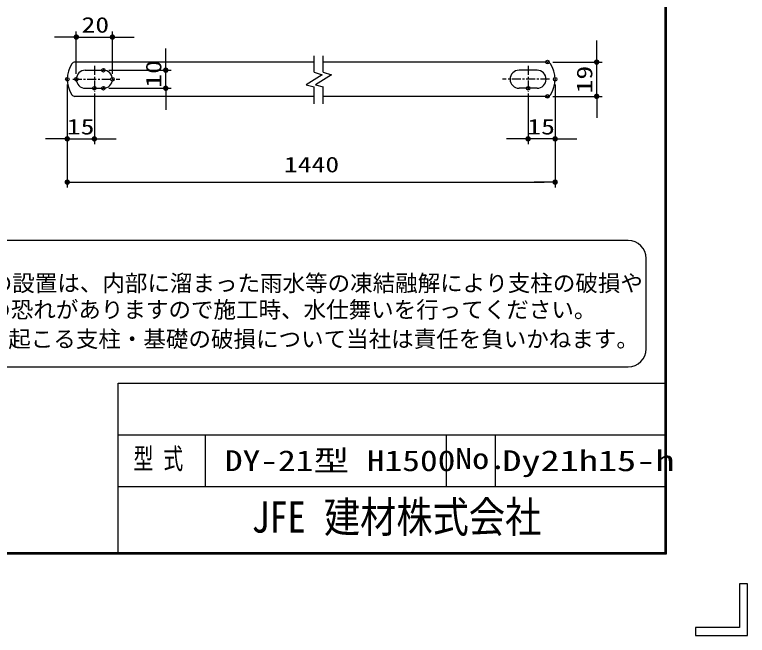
# Model space of a CAD drawing. Units: millimetres, scale not verified, with parts at other scales. Extents: x -4425 to 4425, y -3150 to 3150.
# Drawn here: x 2395 to 4425, y -3150 to -1429 of the extents above; entities that cross this region are included whole.
import ezdxf
from ezdxf.enums import TextEntityAlignment as Align

# ---------------------------------------------------------------- set-up
doc = ezdxf.new("R2010")
doc.units = ezdxf.units.MM
doc.header["$LTSCALE"] = 20
doc.header["$PDMODE"] = 32
doc.header["$PDSIZE"] = 10
doc.linetypes.add('USER1', pattern=[2, 1.25, -0.25, 0.25, -0.25])
for name, color, linetype, lineweight in [('0-0_SUNPOU', 1, 'Continuous', 25), ('0-2_KOUZOU', 7, 'Continuous', 25), ('0-9_WAKU', 7, 'Continuous', 25), ('0-B_D-TTL-TXT', 2, 'Continuous', 25)]:
    doc.layers.add(name, color=color, linetype=linetype, lineweight=lineweight)
doc.layers.add('0-1_DEFPOINTS', color=7, linetype='Continuous')
doc.styles.add('ＭＳ ゴシック', font='')
doc.styles.get('ＭＳ ゴシック').set_extended_font_data('MS Gothic')

# ---------------------------------------------------------------- blocks, each defined once
blk = doc.blocks.new('M1')
at = {"layer": '0-0_SUNPOU'}
blk.add_line((-5, 0), (-38.58, 0), dxfattribs=at)
for points in [[(0, 0), (-5, 0), (-4.96, 0.63)], [(0, 0), (-4.96, -0.63), (-5, 0)], [(0, 0), (-4.96, 0.63), (-4.84, 1.24)], [(0, 0), (-4.84, -1.24), (-4.96, -0.63)], [(0, 0), (-4.84, 1.24), (-4.65, 1.84)], [(0, 0), (-4.65, -1.84), (-4.84, -1.24)], [(0, 0), (-4.65, 1.84), (-4.38, 2.41)], [(0, 0), (-4.38, -2.41), (-4.65, -1.84)], [(0, 0), (-4.38, 2.41), (-4.05, 2.94)], [(0, 0), (-4.05, -2.94), (-4.38, -2.41)], [(0, 0), (-4.05, 2.94), (-3.64, 3.42)], [(0, 0), (-3.64, -3.42), (-4.05, -2.94)], [(0, 0), (-3.64, 3.42), (-3.19, 3.85)], [(0, 0), (-3.19, -3.85), (-3.64, -3.42)], [(0, 0), (-3.19, 3.85), (-2.68, 4.22)], [(0, 0), (-2.68, -4.22), (-3.19, -3.85)], [(0, 0), (-2.68, 4.22), (-2.13, 4.52)], [(0, 0), (-2.13, -4.52), (-2.68, -4.22)], [(0, 0), (-2.13, 4.52), (-1.55, 4.76)], [(0, 0), (-1.55, -4.76), (-2.13, -4.52)], [(0, 0), (-1.55, 4.76), (-0.94, 4.91)], [(0, 0), (-0.94, -4.91), (-1.55, -4.76)], [(0, 0), (-0.94, 4.91), (-0.31, 4.99)], [(0, 0), (-0.31, -4.99), (-0.94, -4.91)], [(0, 0), (-0.31, 4.99), (0.31, 4.99)], [(0, 0), (0.31, -4.99), (-0.31, -4.99)], [(0, 0), (0.31, 4.99), (0.94, 4.91)], [(0, 0), (0.94, 4.91), (1.55, 4.76)], [(0, 0), (1.55, 4.76), (2.13, 4.52)], [(0, 0), (2.13, 4.52), (2.68, 4.22)], [(0, 0), (2.68, 4.22), (3.19, 3.85)], [(0, 0), (3.19, 3.85), (3.64, 3.42)], [(0, 0), (3.64, 3.42), (4.05, 2.94)], [(0, 0), (4.05, 2.94), (4.38, 2.41)], [(0, 0), (4.38, 2.41), (4.65, 1.84)], [(0, 0), (4.65, 1.84), (4.84, 1.24)], [(0, 0), (4.84, 1.24), (4.96, 0.63)], [(0, 0), (4.96, 0.63), (5, 0)], [(0, 0), (0.94, -4.91), (0.31, -4.99)], [(0, 0), (1.55, -4.76), (0.94, -4.91)], [(0, 0), (2.13, -4.52), (1.55, -4.76)], [(0, 0), (2.68, -4.22), (2.13, -4.52)], [(0, 0), (3.19, -3.85), (2.68, -4.22)], [(0, 0), (3.64, -3.42), (3.19, -3.85)], [(0, 0), (4.05, -2.94), (3.64, -3.42)], [(0, 0), (4.38, -2.41), (4.05, -2.94)], [(0, 0), (4.65, -1.84), (4.38, -2.41)], [(0, 0), (4.84, -1.24), (4.65, -1.84)], [(0, 0), (4.96, -0.63), (4.84, -1.24)], [(0, 0), (5, 0), (4.96, -0.63)]]:
    blk.add_solid(points, dxfattribs=at)

msp = doc.modelspace()

# ---------------------------------------------------------------- linework, layer by layer
at = {"layer": '0-0_SUNPOU'}
for p, q in [((2565.65, -1593.25), (2565.65, -1476.34)), ((2665.65, -1593.25), (2665.65, -1476.34)), ((2535.65, -1491.34), (2505.65, -1491.34)), ((2565.65, -1491.34), (2665.65, -1491.34)), ((2695.65, -1491.34), (2725.65, -1491.34))]:
    msp.add_line(p, q, dxfattribs=at)
at = {"layer": '0-1_DEFPOINTS'}
for p in [(2665.65, -1491.34), (3871.06, -1560.8), (4007.39, -1560.8), (2640.65, -1583.25), (2813.5, -1583.25), (2540.65, -1608.25), (2565.65, -1608.25), (2665.65, -1608.25), (3892.32, -1608.25), (3892.32, -1608.25), (2615.65, -1633.25), (2640.65, -1633.25), (3817.32, -1633.25), (3871.06, -1655.7), (2615.65, -1773.53), (3817.32, -1773.53), (3892.32, -1893.53)]:
    msp.add_point(p, dxfattribs=at)
at = {"layer": '0-2_KOUZOU', "color": 1}
for p, q in [((4007.39, -1530.8), (4007.39, -1500.8)), ((2813.5, -1553.25), (2813.5, -1523.25)), ((3886.06, -1560.8), (4022.39, -1560.8)), ((4007.39, -1655.7), (4007.39, -1560.8)), ((2655.65, -1583.25), (2828.5, -1583.25)), ((2813.5, -1633.25), (2813.5, -1583.25)), ((2540.65, -1623.25), (2540.65, -1908.53)), ((2540.65, -1623.25), (2540.65, -1788.53)), ((3892.32, -1623.25), (3892.32, -1788.53)), ((3892.32, -1623.25), (3892.32, -1908.53)), ((2655.65, -1633.25), (2828.5, -1633.25)), ((2615.65, -1648.25), (2615.65, -1788.53)), ((2813.5, -1663.25), (2813.5, -1693.25)), ((3817.32, -1648.25), (3817.32, -1788.53)), ((3886.06, -1655.7), (4022.39, -1655.7)), ((4007.39, -1685.7), (4007.39, -1715.7)), ((2510.65, -1773.53), (2480.65, -1773.53)), ((2540.65, -1773.53), (2615.65, -1773.53)), ((2645.65, -1773.53), (2675.65, -1773.53)), ((3787.32, -1773.53), (3757.32, -1773.53)), ((3892.32, -1773.53), (3817.32, -1773.53)), ((3922.32, -1773.53), (3952.32, -1773.53)), ((2570.65, -1893.53), (3862.32, -1893.53))]:
    msp.add_line(p, q, dxfattribs=at)
at = {"layer": '0-2_KOUZOU'}
for p, q in [((3224.49, -1560.78), (2561.94, -1560.75)), ((3224.49, -1588.74), (3224.49, -1542.99)), ((3249.62, -1588.74), (3249.62, -1542.99)), ((3871.06, -1560.8), (3249.62, -1560.78)), ((2590.65, -1583.25), (2640.65, -1583.25)), ((3842.32, -1583.25), (3792.32, -1583.25)), ((2590.65, -1633.25), (2640.65, -1633.25)), ((3224.49, -1676.83), (3224.49, -1629.44)), ((3249.62, -1676.83), (3249.62, -1629.44)), ((3842.32, -1633.25), (3792.32, -1633.25)), ((3224.49, -1655.72), (2561.94, -1655.75)), ((3871.06, -1655.7), (3249.62, -1655.72))]:
    msp.add_line(p, q, dxfattribs=at)
at = {"layer": '0-2_KOUZOU', "color": 1, "linetype": 'USER1'}
for p, q in [((2615.65, -1571.49), (2615.65, -1642.11)), ((3817.32, -1571.49), (3817.32, -1642.11)), ((2555.98, -1608.25), (2686.71, -1608.25)), ((3876.99, -1608.25), (3746.25, -1608.25))]:
    msp.add_line(p, q, dxfattribs=at)
at = {"layer": '0-2_KOUZOU'}
for points in [[(3224.49, -1588.74), (3247.27, -1596.45), (3202.89, -1623.93), (3224.49, -1629.44)], [(3249.62, -1588.74), (3272.4, -1596.45), (3228.02, -1623.93), (3249.62, -1629.44)]]:
    msp.add_lwpolyline(points, dxfattribs=at)
for centre, radius, start, end in [((2561.94, -1570.75), 10, 89.99824, 146.48676), ((3871.06, -1570.8), 10, 33.46317, 89.99783), ((2618.57, -1608.25), 77.92, 146.48676, 213.51324), ((2590.65, -1608.25), 25, 90, 270), ((2640.65, -1608.25), 25, 270, 90), ((3792.32, -1608.25), 25, 90, 270), ((3842.32, -1608.25), 25, 270, 90), ((3814.4, -1608.25), 77.92, 326.53683, 33.46317), ((2561.94, -1645.75), 10, 213.51324, 270.00176), ((3871.06, -1645.7), 10, 270.00217, 326.53683)]:
    msp.add_arc(centre, radius, start, end, dxfattribs=at)
at = {"layer": '0-9_WAKU'}
for p, q in [((2681.39, -2450.97), (4195.84, -2450.97)), ((2681.39, -2921.04), (2681.39, -2450.97)), ((2681.39, -2594.22), (4195.84, -2594.22)), ((2923.57, -2737.47), (2923.57, -2594.22)), ((3591.03, -2737.47), (3591.03, -2594.22)), ((3727.12, -2737.47), (3727.12, -2594.22)), ((2681.39, -2737.47), (4195.84, -2737.47)), ((4403.35, -3006.79), (4403.35, -3128.56)), ((4281.59, -3150.04), (4424.84, -3150.04))]:
    msp.add_line(p, q, dxfattribs=at)
msp.add_lwpolyline([(-4050.16, 2924.96), (4199.84, 2924.96), (4199.84, -2925.04), (-4050.16, -2925.04)], close=True, dxfattribs=at)
for points in [[(4197.84, 2922.96), (4197.84, -2923.04), (-4048.16, -2923.04)], [(4195.84, 2920.96), (4195.84, -2921.04), (-4046.16, -2921.04)], [(4424.84, -3150.04), (4424.84, -3006.79), (4403.35, -3006.79)], [(4403.35, -3128.56), (4281.59, -3128.56), (4281.59, -3150.04)]]:
    msp.add_lwpolyline(points, dxfattribs=at)
at = {"layer": '0-B_D-TTL-TXT'}
for p, q in [((4094.77, -2055.5), (1649.22, -2055.5)), ((4144.77, -2355.5), (4144.77, -2105.5)), ((1649.22, -2405.5), (4094.77, -2405.5))]:
    msp.add_line(p, q, dxfattribs=at)
for centre, start, end in [((4094.77, -2105.5), 0, 90), ((4094.77, -2355.5), 270, 0)]:
    msp.add_arc(centre, 50, start, end, dxfattribs=at)

# ---------------------------------------------------------------- block references
at = {"layer": '0-0_SUNPOU', "xscale": 1.5, "yscale": 1.5}
msp.add_blockref('M1', (2565.65, -1491.34), dxfattribs=at)
at = {"layer": '0-0_SUNPOU', "xscale": 1.5, "yscale": 1.5, "rotation": 180}
msp.add_blockref('M1', (2665.65, -1491.34), dxfattribs=at)
at = {"layer": '0-2_KOUZOU', "xscale": 1.5, "yscale": 1.5}
for p, rotation in [((4007.39, -1560.8), 270), ((2813.5, -1583.25), 270), ((2813.5, -1633.25), 90), ((4007.39, -1655.7), 90), ((2615.65, -1773.53), 180), ((3892.32, -1773.53), 180), ((2540.65, -1893.53), 180)]:
    msp.add_blockref('M1', p, dxfattribs=dict(at, rotation=rotation))
for p in [(2540.65, -1773.53), (3817.32, -1773.53), (3892.32, -1893.53)]:
    msp.add_blockref('M1', p, dxfattribs=at)

# ---------------------------------------------------------------- texts
at = {"layer": '0-0_SUNPOU', "color": 3, "style": 'ＭＳ ゴシック', "width": 1.3}
msp.add_text('20', height=43.26, dxfattribs=at).set_placement((2580.1, -1492.17), align=Align.BOTTOM_LEFT)
at = {"layer": '0-2_KOUZOU', "color": 3, "style": 'ＭＳ ゴシック', "width": 1.3}
for s, p in [('10', (2814.33, -1631.69)), ('19', (4008.21, -1647.54))]:
    msp.add_text(s, height=43.26, rotation=90, dxfattribs=at).set_placement(p, align=Align.BOTTOM_LEFT)
for s, p in [('15', (2539.39, -1774.36)), ('15', (3815.26, -1774.36)), ('1440', (3140.89, -1879.36))]:
    msp.add_text(s, height=43.26, dxfattribs=at).set_placement(p, align=Align.BOTTOM_LEFT)
at = {"layer": '0-9_WAKU', "style": 'ＭＳ ゴシック'}
for s, height, width, p in [('型 式', 57.73, 0.7, (2724.14, -2706.06)), ('DY-21型 H1500', 57.77, 1.25, (2977.22, -2712.04)), ('No.', 57.73, 1.2, (3615.38, -2706.06)), ('Dy21h15-h', 57.73, 1.35, (3745.77, -2712.04)), ('JFE 建材株式会社', 86.59, 0.85, (3051.21, -2891.18))]:
    msp.add_text(s, height=height, dxfattribs=dict(at, width=width)).set_placement(p, align=Align.BOTTOM_LEFT)
at = {"layer": '0-B_D-TTL-TXT', "color": 7, "style": 'ＭＳ ゴシック'}
for s, p in [('凍結の恐れがある場所への設置は、内部に溜まった雨水等の凍結融解により支柱の破損や', (1639.4, -2210.18)), ('コンクリート基礎の破損の恐れがありますので施工時、水仕舞いを行ってください。', (1635.29, -2283.6)), ('施工による水仕舞い不備で起こる支柱・基礎の破損について当社は責任を負いかねます。 ', (1628.3, -2365.09))]:
    msp.add_text(s, height=45.75, dxfattribs=at).set_placement(p, align=Align.BOTTOM_LEFT)

doc.saveas('drawing.dxf')
